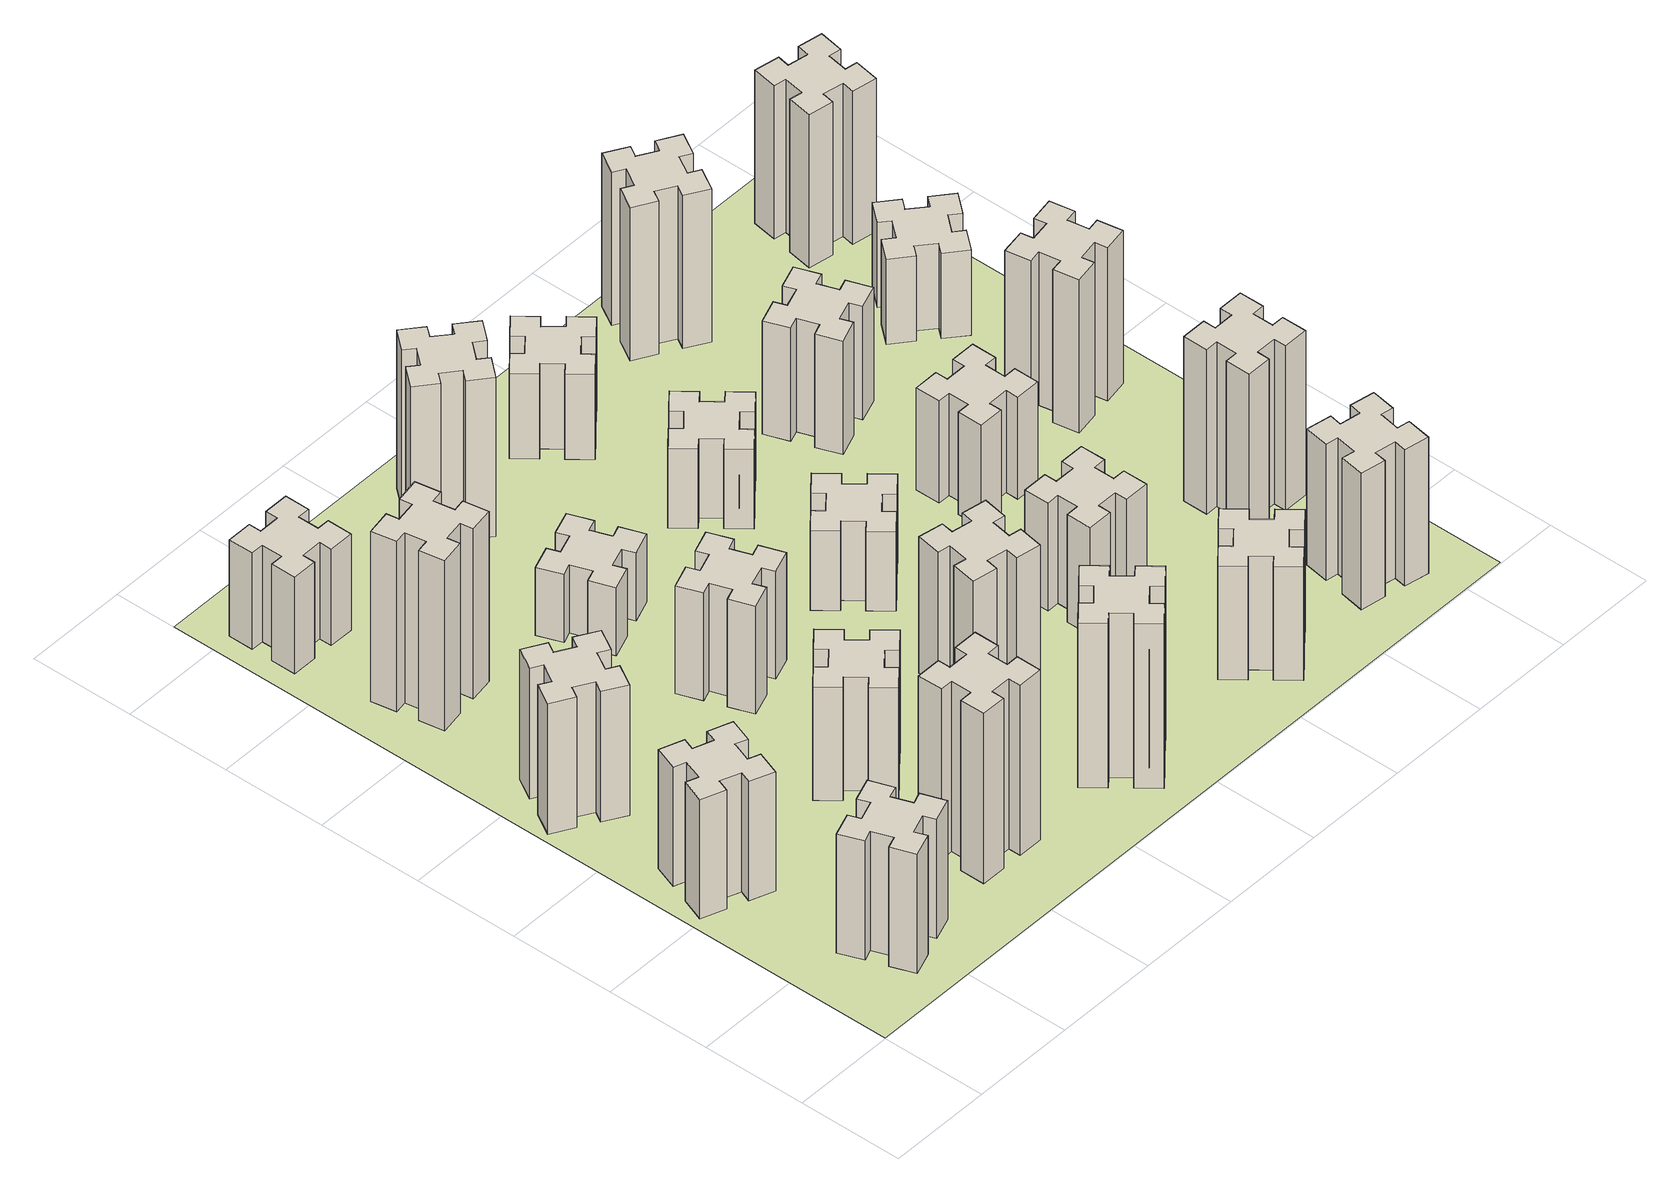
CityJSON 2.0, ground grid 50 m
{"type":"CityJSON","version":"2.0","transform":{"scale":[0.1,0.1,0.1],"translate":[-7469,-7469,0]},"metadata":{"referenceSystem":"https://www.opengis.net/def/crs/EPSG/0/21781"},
"CityObjects":{
"building1":{"type":"Building","attributes":{"class":"1000","function":"1000","usage":"1000","yearOfConstruction":2016,"roofType":"1000","measuredHeight":63,"storeysAboveGround":30,"storeysBelowGround":0},"geometry":[{"type":"Solid","lod":"1","boundaries":[[[[0,1,2,3,4,5,6,7,8,9,10,11,12,13,14,15,16,17,18,19]],[[17,16,20,21]],[[16,15,22,20]],[[15,14,23,22]],[[14,13,24,23]],[[13,12,25,24]],[[12,11,26,25]],[[11,10,27,26]],[[10,9,28,27]],[[9,8,29,28]],[[8,7,30,29]],[[7,6,31,30]],[[6,5,32,31]],[[5,4,33,32]],[[4,3,34,33]],[[3,2,35,34]],[[2,1,36,35]],[[1,0,37,36]],[[0,19,38,37]],[[19,18,39,38]],[[18,17,21,39]],[[24,25,26,27,28,29,30,31,32,33,34,35,36,37,38,39,21,20,22,23]]]]}]},
"building2":{"type":"Building","attributes":{"class":"1000","function":"1000","usage":"1000","yearOfConstruction":2016,"roofType":"1000","measuredHeight":63,"storeysAboveGround":30,"storeysBelowGround":0},"geometry":[{"type":"Solid","lod":"1","boundaries":[[[[40,41,42,43,44,45,46,47,48,49,50,51,52,53,54,55,56,57,58,59]],[[57,56,60,61]],[[56,55,62,60]],[[55,54,63,62]],[[54,53,64,63]],[[53,52,65,64]],[[52,51,66,65]],[[51,50,67,66]],[[50,49,68,67]],[[49,48,69,68]],[[48,47,70,69]],[[47,46,71,70]],[[46,45,72,71]],[[45,44,73,72]],[[44,43,74,73]],[[43,42,75,74]],[[42,41,76,75]],[[41,40,77,76]],[[40,59,78,77]],[[59,58,79,78]],[[58,57,61,79]],[[64,65,66,67,68,69,70,71,72,73,74,75,76,77,78,79,61,60,62,63]]]]}]},
"building3":{"type":"Building","attributes":{"class":"1000","function":"1000","usage":"1000","yearOfConstruction":2016,"roofType":"1000","measuredHeight":69,"storeysAboveGround":30,"storeysBelowGround":0},"geometry":[{"type":"Solid","lod":"1","boundaries":[[[[80,81,82,83,84,85,86,87,88,89,90,91,92,93,94,95,96,97,98,99]],[[97,96,100,101]],[[96,95,102,100]],[[95,94,103,102]],[[94,93,104,103]],[[93,92,105,104]],[[92,91,106,105]],[[91,90,107,106]],[[90,89,108,107]],[[89,88,109,108]],[[88,87,110,109]],[[87,86,111,110]],[[86,85,112,111]],[[85,84,113,112]],[[84,83,114,113]],[[83,82,115,114]],[[82,81,116,115]],[[81,80,117,116]],[[80,99,118,117]],[[99,98,119,118]],[[98,97,101,119]],[[104,105,106,107,108,109,110,111,112,113,114,115,116,117,118,119,101,100,102,103]]]]}]},
"building4":{"type":"Building","attributes":{"class":"1000","function":"1000","usage":"1000","yearOfConstruction":2016,"roofType":"1000","measuredHeight":90,"storeysAboveGround":30,"storeysBelowGround":0},"geometry":[{"type":"Solid","lod":"1","boundaries":[[[[120,121,122,123,124,125,126,127,128,129,130,131,132,133,134,135,136,137,138,139]],[[137,136,140,141]],[[136,135,142,140]],[[135,134,143,142]],[[134,133,144,143]],[[133,132,145,144]],[[132,131,146,145]],[[131,130,147,146]],[[130,129,148,147]],[[129,128,149,148]],[[128,127,150,149]],[[127,126,151,150]],[[126,125,152,151]],[[125,124,153,152]],[[124,123,154,153]],[[123,122,155,154]],[[122,121,156,155]],[[121,120,157,156]],[[120,139,158,157]],[[139,138,159,158]],[[138,137,141,159]],[[144,145,146,147,148,149,150,151,152,153,154,155,156,157,158,159,141,140,142,143]]]]}]},
"building5":{"type":"Building","attributes":{"class":"1000","function":"1000","usage":"1000","yearOfConstruction":2016,"roofType":"1000","measuredHeight":90,"storeysAboveGround":30,"storeysBelowGround":0},"geometry":[{"type":"Solid","lod":"1","boundaries":[[[[160,161,162,163,164,165,166,167,168,169,170,171,172,173,174,175,176,177,178,179]],[[177,176,180,181]],[[176,175,182,180]],[[175,174,183,182]],[[174,173,184,183]],[[173,172,185,184]],[[172,171,186,185]],[[171,170,187,186]],[[170,169,188,187]],[[169,168,189,188]],[[168,167,190,189]],[[167,166,191,190]],[[166,165,192,191]],[[165,164,193,192]],[[164,163,194,193]],[[163,162,195,194]],[[162,161,196,195]],[[161,160,197,196]],[[160,179,198,197]],[[179,178,199,198]],[[178,177,181,199]],[[184,185,186,187,188,189,190,191,192,193,194,195,196,197,198,199,181,180,182,183]]]]}]},
"building6":{"type":"Building","attributes":{"class":"1000","function":"1000","usage":"1000","yearOfConstruction":2016,"roofType":"1000","measuredHeight":51,"storeysAboveGround":30,"storeysBelowGround":0},"geometry":[{"type":"Solid","lod":"1","boundaries":[[[[200,201,202,203,204,205,206,207,208,209,210,211,212,213,214,215,216,217,218,219]],[[217,216,220,221]],[[216,215,222,220]],[[215,214,223,222]],[[214,213,224,223]],[[213,212,225,224]],[[212,211,226,225]],[[211,210,227,226]],[[210,209,228,227]],[[209,208,229,228]],[[208,207,230,229]],[[207,206,231,230]],[[206,205,232,231]],[[205,204,233,232]],[[204,203,234,233]],[[203,202,235,234]],[[202,201,236,235]],[[201,200,237,236]],[[200,219,238,237]],[[219,218,239,238]],[[218,217,221,239]],[[224,225,226,227,228,229,230,231,232,233,234,235,236,237,238,239,221,220,222,223]]]]}]},
"building7":{"type":"Building","attributes":{"class":"1000","function":"1000","usage":"1000","yearOfConstruction":2016,"roofType":"1000","measuredHeight":60,"storeysAboveGround":30,"storeysBelowGround":0},"geometry":[{"type":"Solid","lod":"1","boundaries":[[[[240,241,242,243,244,245,246,247,248,249,250,251,252,253,254,255,256,257,258,259]],[[257,256,260,261]],[[256,255,262,260]],[[255,254,263,262]],[[254,253,264,263]],[[253,252,265,264]],[[252,251,266,265]],[[251,250,267,266]],[[250,249,268,267]],[[249,248,269,268]],[[248,247,270,269]],[[247,246,271,270]],[[246,245,272,271]],[[245,244,273,272]],[[244,243,274,273]],[[243,242,275,274]],[[242,241,276,275]],[[241,240,277,276]],[[240,259,278,277]],[[259,258,279,278]],[[258,257,261,279]],[[264,265,266,267,268,269,270,271,272,273,274,275,276,277,278,279,261,260,262,263]]]]}]},
"building8":{"type":"Building","attributes":{"class":"1000","function":"1000","usage":"1000","yearOfConstruction":2016,"roofType":"1000","measuredHeight":57,"storeysAboveGround":30,"storeysBelowGround":0},"geometry":[{"type":"Solid","lod":"1","boundaries":[[[[280,281,282,283,284,285,286,287,288,289,290,291,292,293,294,295,296,297,298,299]],[[297,296,300,301]],[[296,295,302,300]],[[295,294,303,302]],[[294,293,304,303]],[[293,292,305,304]],[[292,291,306,305]],[[291,290,307,306]],[[290,289,308,307]],[[289,288,309,308]],[[288,287,310,309]],[[287,286,311,310]],[[286,285,312,311]],[[285,284,313,312]],[[284,283,314,313]],[[283,282,315,314]],[[282,281,316,315]],[[281,280,317,316]],[[280,299,318,317]],[[299,298,319,318]],[[298,297,301,319]],[[304,305,306,307,308,309,310,311,312,313,314,315,316,317,318,319,301,300,302,303]]]]}]},
"building9":{"type":"Building","attributes":{"class":"1000","function":"1000","usage":"1000","yearOfConstruction":2016,"roofType":"1000","measuredHeight":36,"storeysAboveGround":30,"storeysBelowGround":0},"geometry":[{"type":"Solid","lod":"1","boundaries":[[[[320,321,322,323,324,325,326,327,328,329,330,331,332,333,334,335,336,337,338,339]],[[337,336,340,341]],[[336,335,342,340]],[[335,334,343,342]],[[334,333,344,343]],[[333,332,345,344]],[[332,331,346,345]],[[331,330,347,346]],[[330,329,348,347]],[[329,328,349,348]],[[328,327,350,349]],[[327,326,351,350]],[[326,325,352,351]],[[325,324,353,352]],[[324,323,354,353]],[[323,322,355,354]],[[322,321,356,355]],[[321,320,357,356]],[[320,339,358,357]],[[339,338,359,358]],[[338,337,341,359]],[[344,345,346,347,348,349,350,351,352,353,354,355,356,357,358,359,341,340,342,343]]]]}]},
"building10":{"type":"Building","attributes":{"class":"1000","function":"1000","usage":"1000","yearOfConstruction":2016,"roofType":"1000","measuredHeight":87,"storeysAboveGround":30,"storeysBelowGround":0},"geometry":[{"type":"Solid","lod":"1","boundaries":[[[[360,361,362,363,364,365,366,367,368,369,370,371,372,373,374,375,376,377,378,379]],[[377,376,380,381]],[[376,375,382,380]],[[375,374,383,382]],[[374,373,384,383]],[[373,372,385,384]],[[372,371,386,385]],[[371,370,387,386]],[[370,369,388,387]],[[369,368,389,388]],[[368,367,390,389]],[[367,366,391,390]],[[366,365,392,391]],[[365,364,393,392]],[[364,363,394,393]],[[363,362,395,394]],[[362,361,396,395]],[[361,360,397,396]],[[360,379,398,397]],[[379,378,399,398]],[[378,377,381,399]],[[384,385,386,387,388,389,390,391,392,393,394,395,396,397,398,399,381,380,382,383]]]]}]},
"building11":{"type":"Building","attributes":{"class":"1000","function":"1000","usage":"1000","yearOfConstruction":2016,"roofType":"1000","measuredHeight":72,"storeysAboveGround":30,"storeysBelowGround":0},"geometry":[{"type":"Solid","lod":"1","boundaries":[[[[400,401,402,403,404,405,406,407,408,409,410,411,412,413,414,415,416,417,418,419]],[[417,416,420,421]],[[416,415,422,420]],[[415,414,423,422]],[[414,413,424,423]],[[413,412,425,424]],[[412,411,426,425]],[[411,410,427,426]],[[410,409,428,427]],[[409,408,429,428]],[[408,407,430,429]],[[407,406,431,430]],[[406,405,432,431]],[[405,404,433,432]],[[404,403,434,433]],[[403,402,435,434]],[[402,401,436,435]],[[401,400,437,436]],[[400,419,438,437]],[[419,418,439,438]],[[418,417,421,439]],[[424,425,426,427,428,429,430,431,432,433,434,435,436,437,438,439,421,420,422,423]]]]}]},
"building12":{"type":"Building","attributes":{"class":"1000","function":"1000","usage":"1000","yearOfConstruction":2016,"roofType":"1000","measuredHeight":84,"storeysAboveGround":30,"storeysBelowGround":0},"geometry":[{"type":"Solid","lod":"1","boundaries":[[[[440,441,442,443,444,445,446,447,448,449,450,451,452,453,454,455,456,457,458,459]],[[457,456,460,461]],[[456,455,462,460]],[[455,454,463,462]],[[454,453,464,463]],[[453,452,465,464]],[[452,451,466,465]],[[451,450,467,466]],[[450,449,468,467]],[[449,448,469,468]],[[448,447,470,469]],[[447,446,471,470]],[[446,445,472,471]],[[445,444,473,472]],[[444,443,474,473]],[[443,442,475,474]],[[442,441,476,475]],[[441,440,477,476]],[[440,459,478,477]],[[459,458,479,478]],[[458,457,461,479]],[[464,465,466,467,468,469,470,471,472,473,474,475,476,477,478,479,461,460,462,463]]]]}]},
"building13":{"type":"Building","attributes":{"class":"1000","function":"1000","usage":"1000","yearOfConstruction":2016,"roofType":"1000","measuredHeight":42,"storeysAboveGround":30,"storeysBelowGround":0},"geometry":[{"type":"Solid","lod":"1","boundaries":[[[[480,481,482,483,484,485,486,487,488,489,490,491,492,493,494,495,496,497,498,499]],[[497,496,500,501]],[[496,495,502,500]],[[495,494,503,502]],[[494,493,504,503]],[[493,492,505,504]],[[492,491,506,505]],[[491,490,507,506]],[[490,489,508,507]],[[489,488,509,508]],[[488,487,510,509]],[[487,486,511,510]],[[486,485,512,511]],[[485,484,513,512]],[[484,483,514,513]],[[483,482,515,514]],[[482,481,516,515]],[[481,480,517,516]],[[480,499,518,517]],[[499,498,519,518]],[[498,497,501,519]],[[504,505,506,507,508,509,510,511,512,513,514,515,516,517,518,519,501,500,502,503]]]]}]},
"building14":{"type":"Building","attributes":{"class":"1000","function":"1000","usage":"1000","yearOfConstruction":2016,"roofType":"1000","measuredHeight":42,"storeysAboveGround":30,"storeysBelowGround":0},"geometry":[{"type":"Solid","lod":"1","boundaries":[[[[520,521,522,523,524,525,526,527,528,529,530,531,532,533,534,535,536,537,538,539]],[[537,536,540,541]],[[536,535,542,540]],[[535,534,543,542]],[[534,533,544,543]],[[533,532,545,544]],[[532,531,546,545]],[[531,530,547,546]],[[530,529,548,547]],[[529,528,549,548]],[[528,527,550,549]],[[527,526,551,550]],[[526,525,552,551]],[[525,524,553,552]],[[524,523,554,553]],[[523,522,555,554]],[[522,521,556,555]],[[521,520,557,556]],[[520,539,558,557]],[[539,538,559,558]],[[538,537,541,559]],[[544,545,546,547,548,549,550,551,552,553,554,555,556,557,558,559,541,540,542,543]]]]}]},
"building15":{"type":"Building","attributes":{"class":"1000","function":"1000","usage":"1000","yearOfConstruction":2016,"roofType":"1000","measuredHeight":60,"storeysAboveGround":30,"storeysBelowGround":0},"geometry":[{"type":"Solid","lod":"1","boundaries":[[[[560,561,562,563,564,565,566,567,568,569,570,571,572,573,574,575,576,577,578,579]],[[577,576,580,581]],[[576,575,582,580]],[[575,574,583,582]],[[574,573,584,583]],[[573,572,585,584]],[[572,571,586,585]],[[571,570,587,586]],[[570,569,588,587]],[[569,568,589,588]],[[568,567,590,589]],[[567,566,591,590]],[[566,565,592,591]],[[565,564,593,592]],[[564,563,594,593]],[[563,562,595,594]],[[562,561,596,595]],[[561,560,597,596]],[[560,579,598,597]],[[579,578,599,598]],[[578,577,581,599]],[[584,585,586,587,588,589,590,591,592,593,594,595,596,597,598,599,581,580,582,583]]]]}]},
"building16":{"type":"Building","attributes":{"class":"1000","function":"1000","usage":"1000","yearOfConstruction":2016,"roofType":"1000","measuredHeight":57,"storeysAboveGround":30,"storeysBelowGround":0},"geometry":[{"type":"Solid","lod":"1","boundaries":[[[[600,601,602,603,604,605,606,607,608,609,610,611,612,613,614,615,616,617,618,619]],[[617,616,620,621]],[[616,615,622,620]],[[615,614,623,622]],[[614,613,624,623]],[[613,612,625,624]],[[612,611,626,625]],[[611,610,627,626]],[[610,609,628,627]],[[609,608,629,628]],[[608,607,630,629]],[[607,606,631,630]],[[606,605,632,631]],[[605,604,633,632]],[[604,603,634,633]],[[603,602,635,634]],[[602,601,636,635]],[[601,600,637,636]],[[600,619,638,637]],[[619,618,639,638]],[[618,617,621,639]],[[624,625,626,627,628,629,630,631,632,633,634,635,636,637,638,639,621,620,622,623]]]]}]},
"building17":{"type":"Building","attributes":{"class":"1000","function":"1000","usage":"1000","yearOfConstruction":2016,"roofType":"1000","measuredHeight":45,"storeysAboveGround":30,"storeysBelowGround":0},"geometry":[{"type":"Solid","lod":"1","boundaries":[[[[640,641,642,643,644,645,646,647,648,649,650,651,652,653,654,655,656,657,658,659]],[[657,656,660,661]],[[656,655,662,660]],[[655,654,663,662]],[[654,653,664,663]],[[653,652,665,664]],[[652,651,666,665]],[[651,650,667,666]],[[650,649,668,667]],[[649,648,669,668]],[[648,647,670,669]],[[647,646,671,670]],[[646,645,672,671]],[[645,644,673,672]],[[644,643,674,673]],[[643,642,675,674]],[[642,641,676,675]],[[641,640,677,676]],[[640,659,678,677]],[[659,658,679,678]],[[658,657,661,679]],[[664,665,666,667,668,669,670,671,672,673,674,675,676,677,678,679,661,660,662,663]]]]}]},
"building18":{"type":"Building","attributes":{"class":"1000","function":"1000","usage":"1000","yearOfConstruction":2016,"roofType":"1000","measuredHeight":54,"storeysAboveGround":30,"storeysBelowGround":0},"geometry":[{"type":"Solid","lod":"1","boundaries":[[[[680,681,682,683,684,685,686,687,688,689,690,691,692,693,694,695,696,697,698,699]],[[697,696,700,701]],[[696,695,702,700]],[[695,694,703,702]],[[694,693,704,703]],[[693,692,705,704]],[[692,691,706,705]],[[691,690,707,706]],[[690,689,708,707]],[[689,688,709,708]],[[688,687,710,709]],[[687,686,711,710]],[[686,685,712,711]],[[685,684,713,712]],[[684,683,714,713]],[[683,682,715,714]],[[682,681,716,715]],[[681,680,717,716]],[[680,699,718,717]],[[699,698,719,718]],[[698,697,701,719]],[[704,705,706,707,708,709,710,711,712,713,714,715,716,717,718,719,701,700,702,703]]]]}]},
"building19":{"type":"Building","attributes":{"class":"1000","function":"1000","usage":"1000","yearOfConstruction":2016,"roofType":"1000","measuredHeight":60,"storeysAboveGround":30,"storeysBelowGround":0},"geometry":[{"type":"Solid","lod":"1","boundaries":[[[[720,721,722,723,724,725,726,727,728,729,730,731,732,733,734,735,736,737,738,739]],[[737,736,740,741]],[[736,735,742,740]],[[735,734,743,742]],[[734,733,744,743]],[[733,732,745,744]],[[732,731,746,745]],[[731,730,747,746]],[[730,729,748,747]],[[729,728,749,748]],[[728,727,750,749]],[[727,726,751,750]],[[726,725,752,751]],[[725,724,753,752]],[[724,723,754,753]],[[723,722,755,754]],[[722,721,756,755]],[[721,720,757,756]],[[720,739,758,757]],[[739,738,759,758]],[[738,737,741,759]],[[744,745,746,747,748,749,750,751,752,753,754,755,756,757,758,759,741,740,742,743]]]]}]},
"building20":{"type":"Building","attributes":{"class":"1000","function":"1000","usage":"1000","yearOfConstruction":2016,"roofType":"1000","measuredHeight":72,"storeysAboveGround":30,"storeysBelowGround":0},"geometry":[{"type":"Solid","lod":"1","boundaries":[[[[760,761,762,763,764,765,766,767,768,769,770,771,772,773,774,775,776,777,778,779]],[[777,776,780,781]],[[776,775,782,780]],[[775,774,783,782]],[[774,773,784,783]],[[773,772,785,784]],[[772,771,786,785]],[[771,770,787,786]],[[770,769,788,787]],[[769,768,789,788]],[[768,767,790,789]],[[767,766,791,790]],[[766,765,792,791]],[[765,764,793,792]],[[764,763,794,793]],[[763,762,795,794]],[[762,761,796,795]],[[761,760,797,796]],[[760,779,798,797]],[[779,778,799,798]],[[778,777,781,799]],[[784,785,786,787,788,789,790,791,792,793,794,795,796,797,798,799,781,780,782,783]]]]}]},
"building21":{"type":"Building","attributes":{"class":"1000","function":"1000","usage":"1000","yearOfConstruction":2016,"roofType":"1000","measuredHeight":81,"storeysAboveGround":30,"storeysBelowGround":0},"geometry":[{"type":"Solid","lod":"1","boundaries":[[[[800,801,802,803,804,805,806,807,808,809,810,811,812,813,814,815,816,817,818,819]],[[817,816,820,821]],[[816,815,822,820]],[[815,814,823,822]],[[814,813,824,823]],[[813,812,825,824]],[[812,811,826,825]],[[811,810,827,826]],[[810,809,828,827]],[[809,808,829,828]],[[808,807,830,829]],[[807,806,831,830]],[[806,805,832,831]],[[805,804,833,832]],[[804,803,834,833]],[[803,802,835,834]],[[802,801,836,835]],[[801,800,837,836]],[[800,819,838,837]],[[819,818,839,838]],[[818,817,821,839]],[[824,825,826,827,828,829,830,831,832,833,834,835,836,837,838,839,821,820,822,823]]]]}]},
"building22":{"type":"Building","attributes":{"class":"1000","function":"1000","usage":"1000","yearOfConstruction":2016,"roofType":"1000","measuredHeight":87,"storeysAboveGround":30,"storeysBelowGround":0},"geometry":[{"type":"Solid","lod":"1","boundaries":[[[[840,841,842,843,844,845,846,847,848,849,850,851,852,853,854,855,856,857,858,859]],[[857,856,860,861]],[[856,855,862,860]],[[855,854,863,862]],[[854,853,864,863]],[[853,852,865,864]],[[852,851,866,865]],[[851,850,867,866]],[[850,849,868,867]],[[849,848,869,868]],[[848,847,870,869]],[[847,846,871,870]],[[846,845,872,871]],[[845,844,873,872]],[[844,843,874,873]],[[843,842,875,874]],[[842,841,876,875]],[[841,840,877,876]],[[840,859,878,877]],[[859,858,879,878]],[[858,857,861,879]],[[864,865,866,867,868,869,870,871,872,873,874,875,876,877,878,879,861,860,862,863]]]]}]},
"building23":{"type":"Building","attributes":{"class":"1000","function":"1000","usage":"1000","yearOfConstruction":2016,"roofType":"1000","measuredHeight":81,"storeysAboveGround":30,"storeysBelowGround":0},"geometry":[{"type":"Solid","lod":"1","boundaries":[[[[880,881,882,883,884,885,886,887,888,889,890,891,892,893,894,895,896,897,898,899]],[[897,896,900,901]],[[896,895,902,900]],[[895,894,903,902]],[[894,893,904,903]],[[893,892,905,904]],[[892,891,906,905]],[[891,890,907,906]],[[890,889,908,907]],[[889,888,909,908]],[[888,887,910,909]],[[887,886,911,910]],[[886,885,912,911]],[[885,884,913,912]],[[884,883,914,913]],[[883,882,915,914]],[[882,881,916,915]],[[881,880,917,916]],[[880,899,918,917]],[[899,898,919,918]],[[898,897,901,919]],[[904,905,906,907,908,909,910,911,912,913,914,915,916,917,918,919,901,900,902,903]]]]}]},
"building24":{"type":"Building","attributes":{"class":"1000","function":"1000","usage":"1000","yearOfConstruction":2016,"roofType":"1000","measuredHeight":45,"storeysAboveGround":30,"storeysBelowGround":0},"geometry":[{"type":"Solid","lod":"1","boundaries":[[[[920,921,922,923,924,925,926,927,928,929,930,931,932,933,934,935,936,937,938,939]],[[937,936,940,941]],[[936,935,942,940]],[[935,934,943,942]],[[934,933,944,943]],[[933,932,945,944]],[[932,931,946,945]],[[931,930,947,946]],[[930,929,948,947]],[[929,928,949,948]],[[928,927,950,949]],[[927,926,951,950]],[[926,925,952,951]],[[925,924,953,952]],[[924,923,954,953]],[[923,922,955,954]],[[922,921,956,955]],[[921,920,957,956]],[[920,939,958,957]],[[939,938,959,958]],[[938,937,941,959]],[[944,945,946,947,948,949,950,951,952,953,954,955,956,957,958,959,941,940,942,943]]]]}]},
"building25":{"type":"Building","attributes":{"class":"1000","function":"1000","usage":"1000","yearOfConstruction":2016,"roofType":"1000","measuredHeight":81,"storeysAboveGround":30,"storeysBelowGround":0},"geometry":[{"type":"Solid","lod":"1","boundaries":[[[[960,961,962,963,964,965,966,967,968,969,970,971,972,973,974,975,976,977,978,979]],[[977,976,980,981]],[[976,975,982,980]],[[975,974,983,982]],[[974,973,984,983]],[[973,972,985,984]],[[972,971,986,985]],[[971,970,987,986]],[[970,969,988,987]],[[969,968,989,988]],[[968,967,990,989]],[[967,966,991,990]],[[966,965,992,991]],[[965,964,993,992]],[[964,963,994,993]],[[963,962,995,994]],[[962,961,996,995]],[[961,960,997,996]],[[960,979,998,997]],[[979,978,999,998]],[[978,977,981,999]],[[984,985,986,987,988,989,990,991,992,993,994,995,996,997,998,999,981,980,982,983]]]]}]},
"landuse1":{"type":"LandUse","attributes":{"name":"plot1","function":"1010"},"geometry":[{"type":"MultiSurface","lod":"1","boundaries":[[[1000,1001,1002,1003]]]}]}
},
"vertices":[
[355,385,0],[389,291,0],[333,270,0],[374,157,0],[487,199,0],[466,255,0],[560,289,0],[580,233,0],[693,274,0],[652,387,0],[596,366,0],[562,460,0],[618,480,0],[577,593,0],[464,552,0],[485,496,0],[391,462,0],[370,518,0],[257,477,0],[299,364,0],[391,462,630],[370,518,630],[485,496,630],[464,552,630],[577,593,630],[618,480,630],[562,460,630],[596,366,630],[652,387,630],[693,274,630],[580,233,630],[560,289,630],[466,255,630],[487,199,630],[374,157,630],[333,270,630],[389,291,630],[355,385,630],[299,364,630],[257,477,630],
[189,1200,0],[155,1106,0],[99,1127,0],[57,1014,0],[170,973,0],[191,1029,0],[285,995,0],[264,939,0],[377,897,0],[418,1010,0],[362,1031,0],[396,1125,0],[452,1104,0],[493,1217,0],[380,1258,0],[360,1202,0],[266,1236,0],[287,1292,0],[174,1333,0],[133,1220,0],[266,1236,630],[287,1292,630],[360,1202,630],[380,1258,630],[493,1217,630],[452,1104,630],[396,1125,630],[362,1031,630],[418,1010,630],[377,897,630],[264,939,630],[285,995,630],[191,1029,630],[170,973,630],[57,1014,630],[99,1127,630],[155,1106,630],[189,1200,630],[133,1220,630],[174,1333,630],
[374,1926,0],[287,1976,0],[317,2028,0],[213,2088,0],[153,1984,0],[205,1954,0],[155,1867,0],[103,1897,0],[43,1793,0],[147,1733,0],[177,1785,0],[264,1735,0],[234,1683,0],[338,1623,0],[398,1727,0],[346,1757,0],[396,1844,0],[448,1814,0],[508,1918,0],[404,1978,0],[396,1844,690],[448,1814,690],[346,1757,690],[398,1727,690],[338,1623,690],[234,1683,690],[264,1735,690],[177,1785,690],[147,1733,690],[43,1793,690],[103,1897,690],[155,1867,690],[205,1954,690],[153,1984,690],[213,2088,690],[317,2028,690],[287,1976,690],[374,1926,690],[404,1978,690],[508,1918,690],
[405,2812,0],[307,2795,0],[297,2854,0],[178,2833,0],[199,2715,0],[258,2725,0],[276,2627,0],[217,2617,0],[237,2498,0],[356,2519,0],[345,2578,0],[444,2596,0],[454,2537,0],[572,2557,0],[551,2676,0],[492,2665,0],[475,2764,0],[534,2774,0],[513,2892,0],[395,2871,0],[475,2764,900],[534,2774,900],[492,2665,900],[551,2676,900],[572,2557,900],[454,2537,900],[444,2596,900],[345,2578,900],[356,2519,900],[237,2498,900],[217,2617,900],[276,2627,900],[258,2725,900],[199,2715,900],[178,2833,900],[297,2854,900],[307,2795,900],[405,2812,900],[395,2871,900],[513,2892,900],
[1165,585,0],[1065,585,0],[1065,645,0],[945,645,0],[945,525,0],[1005,525,0],[1005,425,0],[945,425,0],[945,305,0],[1065,305,0],[1065,365,0],[1165,365,0],[1165,305,0],[1285,305,0],[1285,425,0],[1225,425,0],[1225,525,0],[1285,525,0],[1285,645,0],[1165,645,0],[1225,525,900],[1285,525,900],[1225,425,900],[1285,425,900],[1285,305,900],[1165,305,900],[1165,365,900],[1065,365,900],[1065,305,900],[945,305,900],[945,425,900],[1005,425,900],[1005,525,900],[945,525,900],[945,645,900],[1065,645,900],[1065,585,900],[1165,585,900],[1165,645,900],[1285,645,900],
[165,3385,0],[165,3285,0],[105,3285,0],[105,3165,0],[225,3165,0],[225,3225,0],[325,3225,0],[325,3165,0],[445,3165,0],[445,3285,0],[385,3285,0],[385,3385,0],[445,3385,0],[445,3505,0],[325,3505,0],[325,3445,0],[225,3445,0],[225,3505,0],[105,3505,0],[105,3385,0],[225,3445,510],[225,3505,510],[325,3445,510],[325,3505,510],[445,3505,510],[445,3385,510],[385,3385,510],[385,3285,510],[445,3285,510],[445,3165,510],[325,3165,510],[325,3225,510],[225,3225,510],[225,3165,510],[105,3165,510],[105,3285,510],[165,3285,510],[165,3385,510],[105,3385,510],[105,3505,510],
[1148,999,0],[1224,1063,0],[1263,1017,0],[1355,1094,0],[1278,1186,0],[1232,1148,0],[1167,1224,0],[1213,1263,0],[1136,1355,0],[1044,1278,0],[1083,1232,0],[1006,1167,0],[968,1213,0],[876,1136,0],[953,1044,0],[999,1083,0],[1063,1006,0],[1017,968,0],[1094,876,0],[1186,953,0],[1063,1006,600],[1017,968,600],[999,1083,600],[953,1044,600],[876,1136,600],[968,1213,600],[1006,1167,600],[1083,1232,600],[1044,1278,600],[1136,1355,600],[1213,1263,600],[1167,1224,600],[1232,1148,600],[1278,1186,600],[1355,1094,600],[1263,1017,600],[1224,1063,600],[1148,999,600],[1186,953,600],[1094,876,600],
[1336,1846,0],[1302,1940,0],[1358,1960,0],[1317,2073,0],[1204,2032,0],[1225,1976,0],[1131,1942,0],[1110,1998,0],[997,1957,0],[1039,1844,0],[1095,1865,0],[1129,1771,0],[1073,1750,0],[1114,1637,0],[1227,1679,0],[1206,1735,0],[1300,1769,0],[1320,1713,0],[1433,1754,0],[1392,1867,0],[1300,1769,570],[1320,1713,570],[1206,1735,570],[1227,1679,570],[1114,1637,570],[1073,1750,570],[1129,1771,570],[1095,1865,570],[1039,1844,570],[997,1957,570],[1110,1998,570],[1131,1942,570],[1225,1976,570],[1204,2032,570],[1317,2073,570],[1358,1960,570],[1302,1940,570],[1336,1846,570],[1392,1867,570],[1433,1754,570],
[1125,2616,0],[1031,2582,0],[1010,2638,0],[897,2597,0],[939,2484,0],[995,2505,0],[1029,2411,0],[973,2390,0],[1014,2277,0],[1127,2319,0],[1106,2375,0],[1200,2409,0],[1220,2353,0],[1333,2394,0],[1292,2507,0],[1236,2486,0],[1202,2580,0],[1258,2600,0],[1217,2713,0],[1104,2672,0],[1202,2580,360],[1258,2600,360],[1236,2486,360],[1292,2507,360],[1333,2394,360],[1220,2353,360],[1200,2409,360],[1106,2375,360],[1127,2319,360],[1014,2277,360],[973,2390,360],[1029,2411,360],[995,2505,360],[939,2484,360],[897,2597,360],[1010,2638,360],[1031,2582,360],[1125,2616,360],[1104,2672,360],[1217,2713,360],
[1823,492,0],[1746,427,0],[1708,473,0],[1616,396,0],[1693,304,0],[1739,343,0],[1803,266,0],[1757,228,0],[1834,136,0],[1926,213,0],[1888,259,0],[1964,323,0],[2003,277,0],[2095,354,0],[2018,446,0],[1972,408,0],[1907,484,0],[1953,523,0],[1876,615,0],[1784,538,0],[1907,484,870],[1953,523,870],[1972,408,870],[2018,446,870],[2095,354,870],[2003,277,870],[1964,323,870],[1888,259,870],[1926,213,870],[1834,136,870],[1757,228,870],[1803,266,870],[1739,343,870],[1693,304,870],[1616,396,870],[1708,473,870],[1746,427,870],[1823,492,870],[1784,538,870],[1876,615,870],
[1924,1215,0],[1825,1232,0],[1836,1291,0],[1717,1312,0],[1697,1194,0],[1756,1184,0],[1738,1085,0],[1679,1096,0],[1658,977,0],[1777,957,0],[1787,1016,0],[1885,998,0],[1875,939,0],[1993,918,0],[2014,1037,0],[1955,1047,0],[1972,1145,0],[2031,1135,0],[2052,1253,0],[1934,1274,0],[1972,1145,720],[2031,1135,720],[1955,1047,720],[2014,1037,720],[1993,918,720],[1875,939,720],[1885,998,720],[1787,1016,720],[1777,957,720],[1658,977,720],[1679,1096,720],[1738,1085,720],[1756,1184,720],[1697,1194,720],[1717,1312,720],[1836,1291,720],[1825,1232,720],[1924,1215,720],[1934,1274,720],[2052,1253,720],
[1106,3283,0],[1183,3219,0],[1144,3173,0],[1236,3096,0],[1313,3188,0],[1267,3226,0],[1332,3303,0],[1378,3264,0],[1455,3356,0],[1363,3433,0],[1324,3387,0],[1248,3452,0],[1286,3498,0],[1194,3575,0],[1117,3483,0],[1163,3444,0],[1099,3368,0],[1053,3406,0],[976,3314,0],[1068,3237,0],[1099,3368,840],[1053,3406,840],[1163,3444,840],[1117,3483,840],[1194,3575,840],[1286,3498,840],[1248,3452,840],[1324,3387,840],[1363,3433,840],[1455,3356,840],[1378,3264,840],[1332,3303,840],[1267,3226,840],[1313,3188,840],[1236,3096,840],[1144,3173,840],[1183,3219,840],[1106,3283,840],[1068,3237,840],[976,3314,840],
[1839,1823,0],[1903,1746,0],[1857,1708,0],[1934,1616,0],[2026,1693,0],[1988,1739,0],[2064,1803,0],[2103,1757,0],[2195,1834,0],[2118,1926,0],[2072,1888,0],[2007,1964,0],[2053,2003,0],[1976,2095,0],[1884,2018,0],[1923,1972,0],[1846,1907,0],[1808,1953,0],[1716,1876,0],[1793,1784,0],[1846,1907,420],[1808,1953,420],[1923,1972,420],[1884,2018,420],[1976,2095,420],[2053,2003,420],[2007,1964,420],[2072,1888,420],[2118,1926,420],[2195,1834,420],[2103,1757,420],[2064,1803,420],[1988,1739,420],[2026,1693,420],[1934,1616,420],[1857,1708,420],[1903,1746,420],[1839,1823,420],[1793,1784,420],[1716,1876,420],
[1988,2479,0],[2064,2543,0],[2103,2497,0],[2195,2574,0],[2118,2666,0],[2072,2628,0],[2007,2704,0],[2053,2743,0],[1976,2835,0],[1884,2758,0],[1923,2712,0],[1846,2647,0],[1808,2693,0],[1716,2616,0],[1793,2524,0],[1839,2563,0],[1903,2486,0],[1857,2448,0],[1934,2356,0],[2026,2433,0],[1903,2486,420],[1857,2448,420],[1839,2563,420],[1793,2524,420],[1716,2616,420],[1808,2693,420],[1846,2647,420],[1923,2712,420],[1884,2758,420],[1976,2835,420],[2053,2743,420],[2007,2704,420],[2072,2628,420],[2118,2666,420],[2195,2574,420],[2103,2497,420],[2064,2543,420],[1988,2479,420],[2026,2433,420],[1934,2356,420],
[2728,259,0],[2804,323,0],[2843,277,0],[2935,354,0],[2858,446,0],[2812,408,0],[2747,484,0],[2793,523,0],[2716,615,0],[2624,538,0],[2663,492,0],[2586,427,0],[2548,473,0],[2456,396,0],[2533,304,0],[2579,343,0],[2643,266,0],[2597,228,0],[2674,136,0],[2766,213,0],[2643,266,600],[2597,228,600],[2579,343,600],[2533,304,600],[2456,396,600],[2548,473,600],[2586,427,600],[2663,492,600],[2624,538,600],[2716,615,600],[2793,523,600],[2747,484,600],[2812,408,600],[2858,446,600],[2935,354,600],[2843,277,600],[2804,323,600],[2728,259,600],[2766,213,600],[2674,136,600],
[2385,1165,0],[2385,1065,0],[2325,1065,0],[2325,945,0],[2445,945,0],[2445,1005,0],[2545,1005,0],[2545,945,0],[2665,945,0],[2665,1065,0],[2605,1065,0],[2605,1165,0],[2665,1165,0],[2665,1285,0],[2545,1285,0],[2545,1225,0],[2445,1225,0],[2445,1285,0],[2325,1285,0],[2325,1165,0],[2445,1225,570],[2445,1285,570],[2545,1225,570],[2545,1285,570],[2665,1285,570],[2665,1165,570],[2605,1165,570],[2605,1065,570],[2665,1065,570],[2665,945,570],[2545,945,570],[2545,1005,570],[2445,1005,570],[2445,945,570],[2325,945,570],[2325,1065,570],[2385,1065,570],[2385,1165,570],[2325,1165,570],[2325,1285,570],
[1972,3368,0],[1907,3444,0],[1953,3483,0],[1876,3575,0],[1784,3498,0],[1823,3452,0],[1746,3387,0],[1708,3433,0],[1616,3356,0],[1693,3264,0],[1739,3303,0],[1803,3226,0],[1757,3188,0],[1834,3096,0],[1926,3173,0],[1888,3219,0],[1964,3283,0],[2003,3237,0],[2095,3314,0],[2018,3406,0],[1964,3283,450],[2003,3237,450],[1888,3219,450],[1926,3173,450],[1834,3096,450],[1757,3188,450],[1803,3226,450],[1739,3303,450],[1693,3264,450],[1616,3356,450],[1708,3433,450],[1746,3387,450],[1823,3452,450],[1784,3498,450],[1876,3575,450],[1953,3483,450],[1907,3444,450],[1972,3368,450],[2018,3406,450],[2095,3314,450],
[2805,1805,0],[2805,1905,0],[2865,1905,0],[2865,2025,0],[2745,2025,0],[2745,1965,0],[2645,1965,0],[2645,2025,0],[2525,2025,0],[2525,1905,0],[2585,1905,0],[2585,1805,0],[2525,1805,0],[2525,1685,0],[2645,1685,0],[2645,1745,0],[2745,1745,0],[2745,1685,0],[2865,1685,0],[2865,1805,0],[2745,1745,540],[2745,1685,540],[2645,1745,540],[2645,1685,540],[2525,1685,540],[2525,1805,540],[2585,1805,540],[2585,1905,540],[2525,1905,540],[2525,2025,540],[2645,2025,540],[2645,1965,540],[2745,1965,540],[2745,2025,540],[2865,2025,540],[2865,1905,540],[2805,1905,540],[2805,1805,540],[2865,1805,540],[2865,1685,540],
[2586,2475,0],[2680,2509,0],[2700,2453,0],[2813,2494,0],[2772,2607,0],[2716,2586,0],[2682,2680,0],[2738,2700,0],[2697,2813,0],[2584,2772,0],[2605,2716,0],[2511,2682,0],[2490,2738,0],[2377,2697,0],[2419,2584,0],[2475,2605,0],[2509,2511,0],[2453,2490,0],[2494,2377,0],[2607,2419,0],[2509,2511,600],[2453,2490,600],[2475,2605,600],[2419,2584,600],[2377,2697,600],[2490,2738,600],[2511,2682,600],[2605,2716,600],[2584,2772,600],[2697,2813,600],[2738,2700,600],[2682,2680,600],[2716,2586,600],[2772,2607,600],[2813,2494,600],[2700,2453,600],[2680,2509,600],[2586,2475,600],[2607,2419,600],[2494,2377,600],
[3236,444,0],[3218,345,0],[3159,356,0],[3138,237,0],[3257,217,0],[3267,276,0],[3365,258,0],[3355,199,0],[3473,178,0],[3494,297,0],[3435,307,0],[3452,405,0],[3511,395,0],[3532,513,0],[3414,534,0],[3404,475,0],[3305,492,0],[3316,551,0],[3197,572,0],[3177,454,0],[3305,492,720],[3316,551,720],[3404,475,720],[3414,534,720],[3532,513,720],[3511,395,720],[3452,405,720],[3435,307,720],[3494,297,720],[3473,178,720],[3355,199,720],[3365,258,720],[3267,276,720],[3257,217,720],[3138,237,720],[3159,356,720],[3218,345,720],[3236,444,720],[3177,454,720],[3197,572,720],
[2694,3506,0],[2607,3556,0],[2637,3608,0],[2533,3668,0],[2473,3564,0],[2525,3534,0],[2475,3447,0],[2423,3477,0],[2363,3373,0],[2467,3313,0],[2497,3365,0],[2584,3315,0],[2554,3263,0],[2658,3203,0],[2718,3307,0],[2666,3337,0],[2716,3424,0],[2768,3394,0],[2828,3498,0],[2724,3558,0],[2716,3424,810],[2768,3394,810],[2666,3337,810],[2718,3307,810],[2658,3203,810],[2554,3263,810],[2584,3315,810],[2497,3365,810],[2467,3313,810],[2363,3373,810],[2423,3477,810],[2475,3447,810],[2525,3534,810],[2473,3564,810],[2533,3668,810],[2637,3608,810],[2607,3556,810],[2694,3506,810],[2724,3558,810],[2828,3498,810],
[3285,905,0],[3385,905,0],[3385,845,0],[3505,845,0],[3505,965,0],[3445,965,0],[3445,1065,0],[3505,1065,0],[3505,1185,0],[3385,1185,0],[3385,1125,0],[3285,1125,0],[3285,1185,0],[3165,1185,0],[3165,1065,0],[3225,1065,0],[3225,965,0],[3165,965,0],[3165,845,0],[3285,845,0],[3225,965,870],[3165,965,870],[3225,1065,870],[3165,1065,870],[3165,1185,870],[3285,1185,870],[3285,1125,870],[3385,1125,870],[3385,1185,870],[3505,1185,870],[3505,1065,870],[3445,1065,870],[3445,965,870],[3505,965,870],[3505,845,870],[3385,845,870],[3385,905,870],[3285,905,870],[3285,845,870],[3165,845,870],
[3365,2072,0],[3267,2055,0],[3257,2114,0],[3138,2093,0],[3159,1975,0],[3218,1985,0],[3236,1887,0],[3177,1877,0],[3197,1758,0],[3316,1779,0],[3305,1838,0],[3404,1856,0],[3414,1797,0],[3532,1817,0],[3511,1936,0],[3452,1925,0],[3435,2024,0],[3494,2034,0],[3473,2152,0],[3355,2131,0],[3435,2024,810],[3494,2034,810],[3452,1925,810],[3511,1936,810],[3532,1817,810],[3414,1797,810],[3404,1856,810],[3305,1838,810],[3316,1779,810],[3197,1758,810],[3177,1877,810],[3236,1887,810],[3218,1985,810],[3159,1975,810],[3138,2093,810],[3257,2114,810],[3267,2055,810],[3365,2072,810],[3355,2131,810],[3473,2152,810],
[3444,2747,0],[3368,2812,0],[3406,2858,0],[3314,2935,0],[3237,2843,0],[3283,2804,0],[3219,2728,0],[3173,2766,0],[3096,2674,0],[3188,2597,0],[3226,2643,0],[3303,2579,0],[3264,2533,0],[3356,2456,0],[3433,2548,0],[3387,2586,0],[3452,2663,0],[3498,2624,0],[3575,2716,0],[3483,2793,0],[3452,2663,450],[3498,2624,450],[3387,2586,450],[3433,2548,450],[3356,2456,450],[3264,2533,450],[3303,2579,450],[3226,2643,450],[3188,2597,450],[3096,2674,450],[3173,2766,450],[3219,2728,450],[3283,2804,450],[3237,2843,450],[3314,2935,450],[3406,2858,450],[3368,2812,450],[3444,2747,450],[3483,2793,450],[3575,2716,450],
[3535,3267,0],[3552,3365,0],[3611,3355,0],[3632,3473,0],[3514,3494,0],[3504,3435,0],[3405,3452,0],[3416,3511,0],[3297,3532,0],[3277,3414,0],[3336,3404,0],[3318,3305,0],[3259,3316,0],[3238,3197,0],[3357,3177,0],[3367,3236,0],[3465,3218,0],[3455,3159,0],[3573,3138,0],[3594,3257,0],[3465,3218,810],[3455,3159,810],[3367,3236,810],[3357,3177,810],[3238,3197,810],[3259,3316,810],[3318,3305,810],[3336,3404,810],[3277,3414,810],[3297,3532,810],[3416,3511,810],[3405,3452,810],[3504,3435,810],[3514,3494,810],[3632,3473,810],[3611,3355,810],[3552,3365,810],[3535,3267,810],[3594,3257,810],[3573,3138,810],
[5,3705,0],[3705,3705,0],[3705,5,0],[5,5,0]
]}
